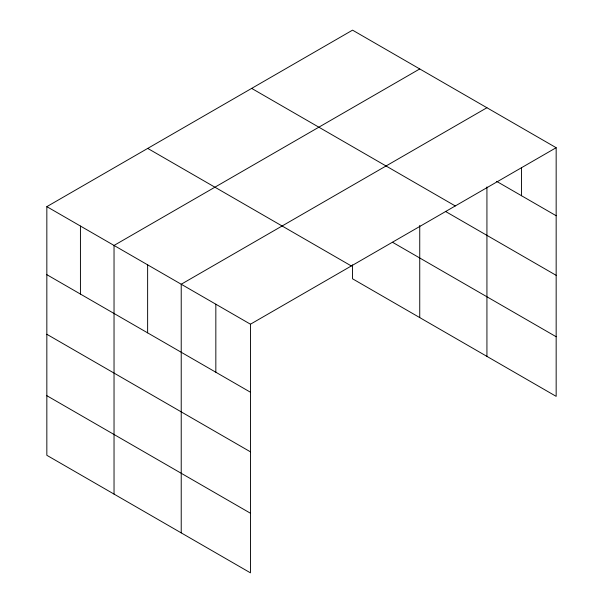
<?xml version="1.0" encoding="UTF-8"?>
<svg xmlns="http://www.w3.org/2000/svg" width="603" height="603" viewBox="0 0 603 603"><rect width="100%" height="100%" fill="white"/><g stroke="black" fill="none" stroke-linecap="round" stroke-linejoin="round"><path stroke-width="0.9" d="M556.162 147.705L250.456 324.203L250.449 572.85L46.838 455.295L46.838 206.648L352.544 30.15L556.162 147.705L556.162 396.352L352.551 278.797L352.551 264.83M419.741 68.946L114.035 245.444L114.035 494.091M486.93 107.733L181.224 284.232L181.224 532.879M496.593 181.337L556.162 215.731M251.662 88.392L455.273 205.947M445.338 211.351L556.162 275.337M392.545 242.285L556.162 336.745M147.727 148.406L351.338 265.961M46.838 206.648L250.456 324.203M46.838 274.674L250.456 392.229M46.838 334.281L250.449 451.835M46.838 395.689L250.449 513.243M521.542 167.792L521.542 195.749M486.93 186.938L486.93 356.381M419.741 225.416L419.741 317.593M215.836 304.221L215.836 372.247M147.629 264.838L147.629 332.864M80.433 226.042L80.433 294.076"/></g></svg>
